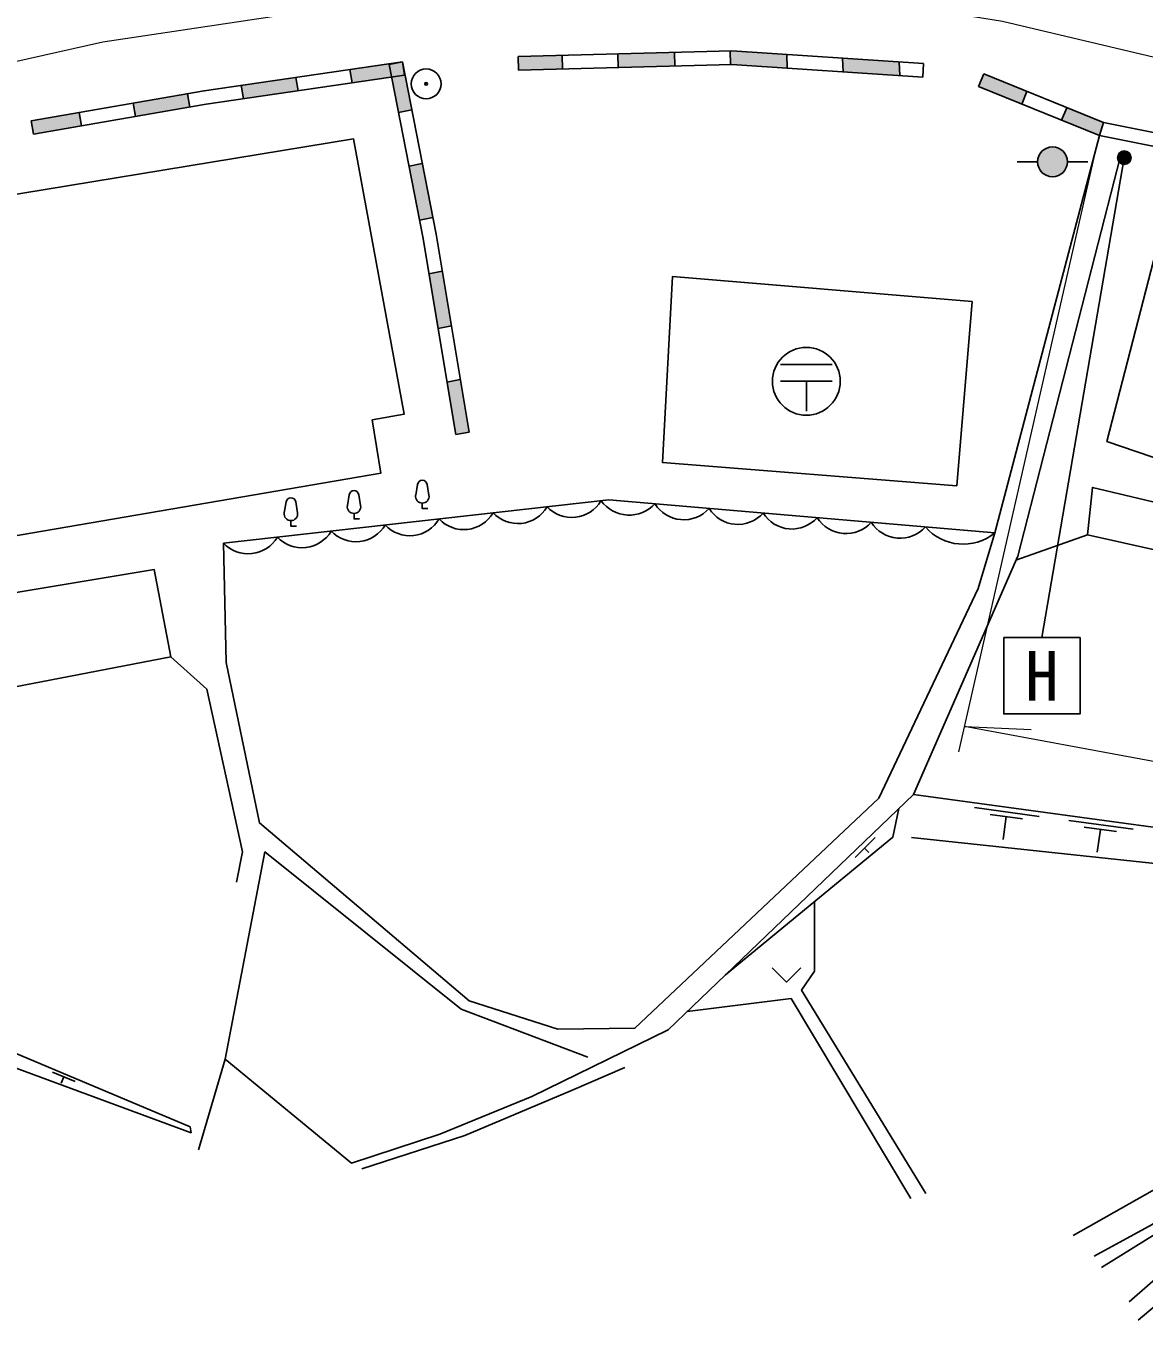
# Model space of a CAD drawing. Units: millimetres at full size, sheet at 1:1000; details may follow other scales. Extents: x 40000 to 680000, y 20000 to 380000.
# Drawn here: x 462018 to 503228, y 276639 to 324316 of the extents above; entities that cross this region are included whole.
import ezdxf
from ezdxf.enums import TextEntityAlignment as Align

# ---------------------------------------------------------------- set-up
doc = ezdxf.new("R2010")
doc.units = ezdxf.units.MM
doc.header["$LTSCALE"] = 1000
doc.linetypes.add('CHAIN', pattern=[18.5, 12, -1.5, 3.5, -1.5])
for name, color, linetype, lineweight in [('M-BGD', 7, 'Continuous', 25), ('M-BGD-EXST', 7, 'Continuous', 25), ('M-BMK', 2, 'CHAIN', 13), ('M-STR-HTXT', 7, 'Continuous', 13)]:
    doc.layers.add(name, color=color, linetype=linetype, lineweight=lineweight)
doc.styles.add('ＭＳ ゴシック', font='')
doc.styles.get('ＭＳ ゴシック').set_extended_font_data('MS Gothic')

msp = doc.modelspace()

# ---------------------------------------------------------------- hatches: boundary and pattern name
at = {"layer": 'M-BGD'}
for points in [[(485918, 323339), (483835, 323284), (483848, 322784), (485931, 322839)], [(490059, 323263), (488040, 323396), (487972, 323394), (487985, 322894), (488030, 322895), (490073, 322761)], [(475898, 322993), (473957, 322710), (474043, 322218), (475971, 322499)], [(475753, 321127), (476244, 321223), (475898, 322993), (475408, 322898)], [(481781, 323229), (480165, 323187), (480178, 322687), (481794, 322730)], [(494206, 322990), (492118, 323127), (492132, 322625), (494220, 322488)], [(471968, 322420), (469956, 322127), (470041, 321634), (472054, 321927)], [(498905, 321901), (497319, 322547), (497130, 322084), (498717, 321438)], [(468055, 321327), (467969, 321819), (465966, 321470), (466052, 320978)], [(464072, 320633), (463986, 321125), (462209, 320816), (462295, 320323)], [(500375, 321303), (500186, 320840), (501582, 320272), (501726, 320753)], [(500403, 319310, -0.41421), (499853, 318760, -0.41421), (499303, 319310, -1)], [(476526, 317159), (477017, 317255), (476628, 319250), (476138, 319154)], [(477698, 313269), (477364, 315275), (476873, 315179), (477207, 313173)], [(478350, 309350), (478028, 311286), (477537, 311190), (477857, 309268)]]:
    msp.add_hatch(color=256, dxfattribs=at).paths.add_polyline_path(points)
h = msp.add_hatch(color=256, dxfattribs=at)
edge = h.paths.add_edge_path()
edge.add_ellipse((476768, 322179), major_axis=(-10.7, 48.8), ratio=1, start_angle=-102.3158, end_angle=77.6842, ccw=False)
at = {"layer": 'M-BGD-EXST'}
msp.add_hatch(color=256, dxfattribs=at).paths.add_polyline_path([(502718, 319579, -1), (502278, 319340, -0.41421), (502378, 319679, -0.41421)])

# ---------------------------------------------------------------- linework, layer by layer
at = {"layer": 'M-BGD'}
for p, q in [((483835, 323284), (483848, 322784)), ((485918, 323339), (485931, 322839)), ((487972, 323394), (487985, 322894)), ((490059, 323263), (490073, 322761)), ((475898, 322993), (475408, 322898)), ((475898, 322993), (475971, 322499)), ((480178, 322687), (480165, 323187)), ((481794, 322730), (481781, 323229)), ((492118, 323127), (492132, 322625)), ((494206, 322990), (494220, 322488)), ((495103, 322931), (495070, 322432)), ((471968, 322420), (472054, 321927)), ((473957, 322710), (474043, 322218)), ((497130, 322084), (497319, 322547)), ((469956, 322127), (470041, 321634)), ((498905, 321901), (498717, 321438)), ((465966, 321470), (466052, 320978)), ((467969, 321819), (468055, 321327)), ((463986, 321125), (464072, 320633)), ((476244, 321223), (475753, 321127)), ((500375, 321303), (500186, 320840)), ((462209, 320816), (462295, 320323)), ((501726, 320753), (501582, 320272)), ((476628, 319250), (476138, 319154)), ((499303, 319310), (498553, 319310)), ((500403, 319310), (501153, 319310)), ((477017, 317255), (476526, 317159)), ((477364, 315275), (476873, 315179)), ((477698, 313269), (477207, 313173)), ((490780, 311839), (489830, 311839)), ((490780, 311839), (491730, 311839)), ((478028, 311286), (477537, 311190)), ((490780, 311223), (489830, 311223)), ((490780, 311223), (490780, 310123)), ((490780, 311223), (491730, 311223)), ((478350, 309350), (477857, 309268)), ((473933, 307046), (473867, 306646)), ((474355, 306646), (474288, 307046)), ((476450, 307427), (476383, 307027)), ((476871, 307027), (476805, 307427)), ((471608, 306780), (471541, 306379)), ((472030, 306379), (471963, 306780)), ((499360, 295195), (496982, 295518)), ((498742, 295107), (497553, 295269)), ((498148, 295188), (498033, 294346)), ((502828, 294723), (500450, 295046)), ((502210, 294635), (501021, 294797)), ((501616, 294716), (501501, 293874)), ((493313, 294415), (492584, 293679)), ((493082, 293867), (492925, 294023)), ((463835, 285429), (463005, 285777)), ((463420, 285603), (463323, 285372))]:
    msp.add_line(p, q, dxfattribs=at)
for points in [[(480165, 323187), (488040, 323396), (495103, 322931)], [(462209, 320816), (468588, 321927), (475898, 322993)], [(475408, 322898), (476646, 316549), (477857, 309268)], [(475898, 322993), (477138, 316638), (478350, 309350)], [(480178, 322687), (488030, 322895), (495070, 322432)], [(462295, 320323), (468667, 321433), (475971, 322499)], [(497319, 322547), (501726, 320753), (513527, 318397), (521587, 314496), (526140, 311950), (526919, 310300), (531779, 306905), (531664, 302502)], [(497130, 322084), (501582, 320272), (513367, 317919), (521356, 314052), (525756, 311592), (526523, 309966), (531273, 306648), (531189, 302756)], [(501582, 320272), (497725, 305640), (497107, 303591), (493453, 295869), (484462, 287393), (481617, 287361), (478351, 288395), (470624, 294954), (469395, 300867), (469298, 305261)], [(469366, 286247), (474019, 282421), (477273, 283488), (480666, 284881), (485692, 287329), (494725, 295997), (498570, 304784), (502358, 319518)], [(511871, 315302), (504058, 317513), (501857, 309006), (505712, 307693), (505456, 306756), (512298, 304102), (512349, 303589), (517357, 300635), (517546, 301546), (518508, 301271), (521774, 312940), (517751, 314933), (512181, 316376), (509009, 305378)], [(468068, 283759), (457848, 288052), (443857, 293874), (422870, 294278), (422619, 294934), (421992, 308267)], [(501146, 305572), (501324, 307312), (505155, 306407), (504782, 304752)], [(497725, 305640), (483506, 306854), (469298, 305261)], [(476627, 306738), (476627, 306533), (476828, 306533)], [(471785, 306091), (471785, 305885), (471986, 305885)], [(474111, 306357), (474111, 306152), (474312, 306152)], [(515135, 293569), (517368, 298269), (513209, 301535), (504830, 304741), (501146, 305572), (498505, 304637)], [(467360, 301072), (468691, 299880), (470005, 293888), (469774, 292774)], [(518990, 289758), (518227, 291210), (515135, 293569), (511124, 293766), (494725, 295997)], [(494193, 295486), (493962, 294424), (487805, 289357)], [(494661, 294417), (516057, 292134), (518990, 289758), (518620, 289079), (512012, 285963), (509789, 284667), (507165, 282816), (505498, 281520), (503522, 280163), (501391, 278990)], [(468379, 282912), (469366, 286247), (470825, 293887), (478061, 288091), (482729, 286325)], [(421466, 292828), (444527, 292247), (468108, 283543), (468068, 283759)], [(502682, 277315), (504899, 279251), (511603, 283130), (530827, 292565), (531100, 292058), (515894, 284331), (505201, 278479), (503007, 276639)], [(495182, 281304), (490602, 288794), (491075, 289494), (491083, 292055)], [(489516, 289621), (490047, 289091), (490577, 289621)], [(518620, 289079), (514235, 287691), (512383, 287074), (509295, 285377), (507597, 283958), (505590, 282569), (500619, 279761)], [(501656, 278572), (503994, 280031), (506242, 281529), (509132, 283760), (510537, 284681), (513071, 285961), (517085, 288005), (518812, 288786), (518620, 289079)], [(486394, 288003), (490220, 288489), (494630, 281113)], [(474403, 282206), (478196, 283445), (482122, 285097), (484094, 285941)]]:
    msp.add_lwpolyline(points, dxfattribs=at)
for points in [[(457481, 317426), (474086, 320156), (475961, 310013), (474782, 309799), (475104, 307845), (459677, 305195)], [(496886, 314163), (496323, 307373), (485477, 308232), (485843, 315079)], [(460910, 303325), (461558, 299954), (467360, 301072), (466740, 304296)]]:
    msp.add_lwpolyline(points, close=True, dxfattribs=at)
for centre, radius in [((476768, 322179), 550), ((476768, 322179), 50), ((499853, 319310), 550), ((490780, 311223), 1250)]:
    msp.add_circle(centre, radius, dxfattribs=at)
for centre, radius, start, end in [((476627, 307398), 180, 90, 170.5388), ((476627, 307398), 180, 9.4612, 90), ((474111, 307017), 180, 90, 170.5388), ((474111, 307017), 180, 9.4612, 90), ((471785, 306750), 180, 90, 170.5388), ((471785, 306750), 180, 9.4612, 90), ((474111, 306605), 248, 170.5387, 270), ((474111, 306605), 248, 270, 9.4613), ((476627, 306986), 248, 170.5387, 270), ((476627, 306986), 248, 270, 9.4613), ((480146, 307232), 1250, 223.27, 329.5302), ((482133, 307455), 1250, 223.27, 329.5302), ((484256, 307579), 1285, 216.0585, 317.4621), ((486263, 307372), 1250, 211.9883, 318.2485), ((471785, 306338), 248, 170.5387, 270), ((471785, 306338), 248, 270, 9.4613), ((476171, 306786), 1250, 223.27, 329.5302), ((478158, 307009), 1250, 223.27, 329.5302), ((488256, 307202), 1250, 211.9883, 318.2485), ((490249, 307031), 1250, 211.9883, 318.2485), ((492241, 306861), 1250, 211.9883, 318.2485), ((472196, 306341), 1250, 223.27, 329.5302), ((474183, 306563), 1250, 223.27, 329.5302), ((494234, 306691), 1250, 211.9883, 318.2485), ((496558, 307062), 1839, 220.8606, 309.3761), ((470208, 306118), 1250, 223.27, 329.5302)]:
    msp.add_arc(centre, radius, start, end, dxfattribs=at)
at = {"layer": 'M-BGD-EXST'}
msp.add_line((502498, 319459), (499461, 301783), dxfattribs=at)
msp.add_lwpolyline([(498055, 301783), (500867, 301783), (500867, 298971), (498055, 298971)], close=True, dxfattribs=at)
msp.add_circle((502498, 319459), 250, dxfattribs=at)
at = {"layer": 'M-BMK'}
msp.add_lwpolyline([(356341, 289028), (445883, 318716), (451083, 320229), (452447, 320721), (458300, 322256), (464848, 323733), (474455, 325168), (481999, 325849), (487499, 325849), (492418, 325394), (498008, 324485), (505871, 322623), (513931, 320166), (519794, 317577), (527237, 313071), (532862, 308938), (538945, 304030), (543390, 300046), (544750, 298657)], dxfattribs=at)
at = {"layer": 'M-STR-HTXT'}
for p, q in [((496401, 297578), (501507, 320013)), ((496613, 298509), (499065, 298391))]:
    msp.add_line(p, q, dxfattribs=at)
msp.add_lwpolyline([(529188, 289117), (523187, 291585), (517886, 293419), (511434, 295342), (503770, 297180), (496613, 298509)], dxfattribs=at)

# ---------------------------------------------------------------- texts
at = {"layer": 'M-BGD-EXST', "style": 'ＭＳ ゴシック'}
msp.add_text('H', height=1833, dxfattribs=at).set_placement((499461, 300377), align=Align.MIDDLE_CENTER)

doc.saveas('drawing.dxf')
